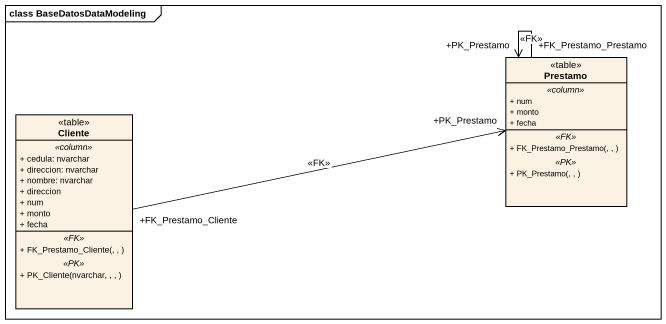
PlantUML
@startuml
mainframe class BaseDatosDataModeling
hide circle
hide empty members
skinparam classAttributeIconSize 0
class Prestamo <<table>> {
  .. <<column>> ..
  + num
  + monto
  + fecha
  .. <<FK>> ..
  + FK_Prestamo_Prestamo(, , )
  .. <<PK>> ..
  + PK_Prestamo(, , )
}
class Cliente <<table>> {
  .. <<column>> ..
  + cedula: nvarchar
  + direccion: nvarchar
  + nombre: nvarchar
  + direccion
  + num
  + monto
  + fecha
  .. <<FK>> ..
  + FK_Prestamo_Cliente(, , )
  .. <<PK>> ..
  + PK_Cliente(nvarchar, , , )
}
Prestamo "+FK_Prestamo_Prestamo" --> "+PK_Prestamo" Prestamo : <<FK>>
Cliente "+FK_Prestamo_Cliente" -right-> "+PK_Prestamo" Prestamo : <<FK>>
@enduml
